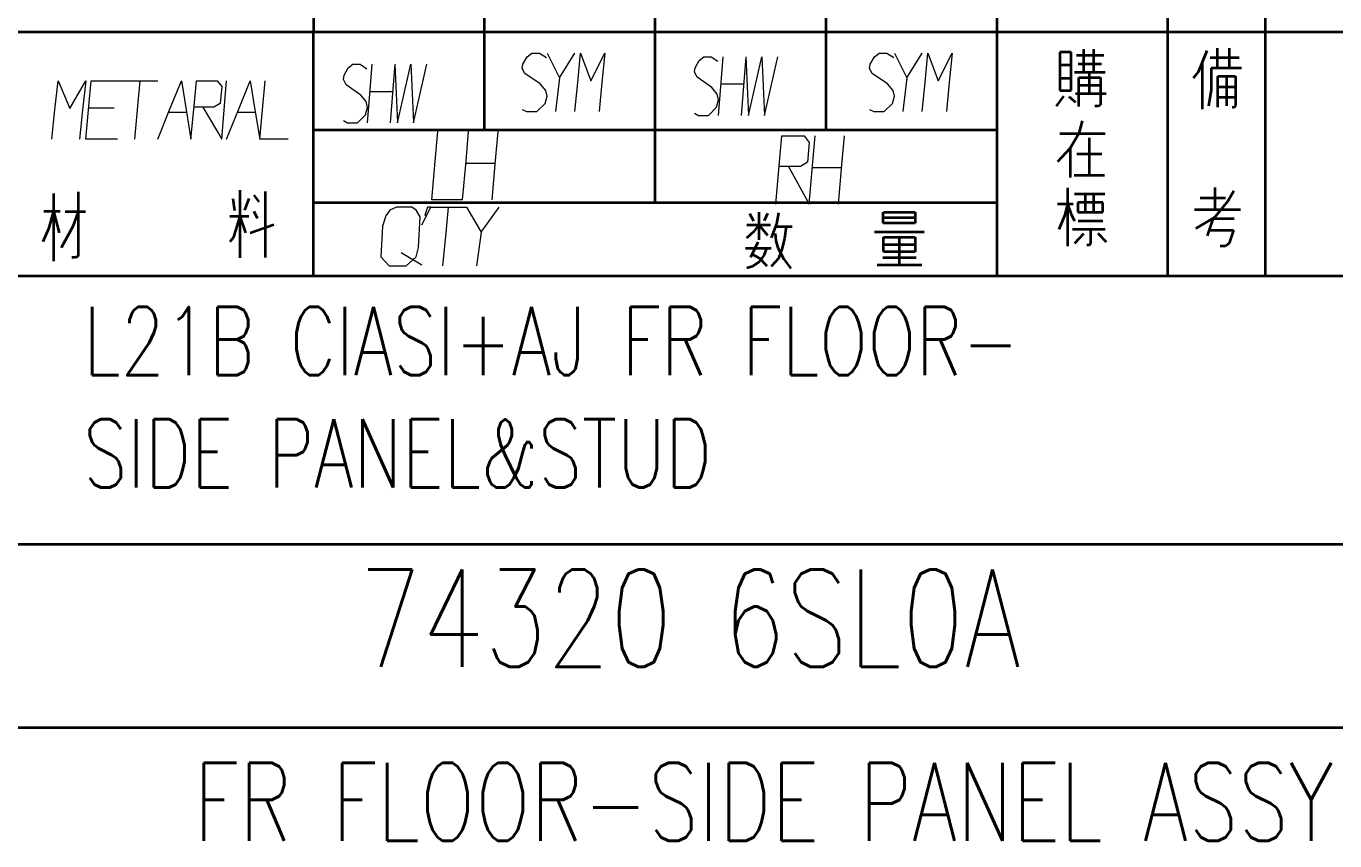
# Model space of a CAD drawing. Header units: millimetres. Extents: x 1333 to 104182, y -62926 to -5704.
# Drawn here: x 47823.7 to 47877.4, y -62774.7 to -62741.3 of the extents above; entities that cross this region are included whole.
import ezdxf
from ezdxf.enums import TextEntityAlignment as Align

# ---------------------------------------------------------------- set-up
doc = ezdxf.new("R2010")
doc.units = ezdxf.units.MM
doc.header["$LTSCALE"] = 0.5
doc.layers.add('08', color=1, linetype='Continuous')
doc.layers.add('SHM_LABEL', color=40, linetype='Continuous')
doc.styles.add('KAI', font='simplex.shx', dxfattribs={"width": 0.8, "bigfont": 'extfont.shx'})

# ---------------------------------------------------------------- blocks, each defined once
blk = doc.blocks.new('D')
at = {"color": 7, "lineweight": 35, "ltscale": 0.25}
for p, q in [((54220.08, -14049.04), (54220.08, -14069.04)), ((54234.08, -14069.04), (54234.08, -14049.04)), ((54248.08, -14069.04), (54248.08, -14049.04)), ((54262.08, -14069.04), (54262.08, -14049.04)), ((54276.08, -14049.04), (54276.08, -14069.04)), ((54290.08, -14069.04), (54290.08, -14049.04)), ((54298.08, -14069.04), (54298.08, -14049.04))]:
    blk.add_line(p, q, dxfattribs=at)
at = {"color": 7, "lineweight": 35}
blk.add_line((54356.08, -14069.04), (54076.08, -14069.04), dxfattribs=at)
blk = doc.blocks.new('arwear')
at = {"layer": '08', "color": 3, "xscale": 0.5, "yscale": 0.5, "zscale": 0.5}
blk.add_blockref('D', (26347.04, -5592.506), dxfattribs=at)

msp = doc.modelspace()

# ---------------------------------------------------------------- linework, layer by layer
at = {"color": 7, "lineweight": 35}
for p, q in [((47903.514, -62741.561), (47763.514, -62741.561)), ((47903.514, -62741.561), (47763.514, -62741.561)), ((47903.514, -62741.561), (47763.514, -62741.561)), ((47835.514, -62745.561), (47863.514, -62745.561)), ((47835.514, -62745.561), (47863.514, -62745.561)), ((47863.514, -62748.561), (47835.514, -62748.561)), ((47863.514, -62748.561), (47835.514, -62748.561)), ((47903.514, -62751.561), (47763.514, -62751.561)), ((47903.514, -62751.561), (47763.514, -62751.561)), ((47903.514, -62751.561), (47763.514, -62751.561)), ((47903.514, -62751.561), (47763.514, -62751.561)), ((47888.514, -62762.561), (47763.514, -62762.561)), ((47803.514, -62770.061), (47888.514, -62770.061))]:
    msp.add_line(p, q, dxfattribs=at)
at = {"color": 7, "lineweight": 35, "ltscale": 0.25}
for p, q in [((47835.514, -62751.561), (47835.514, -62741.561)), ((47835.514, -62751.561), (47835.514, -62741.561)), ((47863.514, -62741.561), (47863.514, -62751.561)), ((47863.514, -62741.561), (47863.514, -62751.561)), ((47870.514, -62751.561), (47870.514, -62741.561)), ((47870.514, -62751.561), (47870.514, -62741.561)), ((47874.514, -62751.561), (47874.514, -62741.561)), ((47874.514, -62751.561), (47874.514, -62741.561))]:
    msp.add_line(p, q, dxfattribs=at)
at = {"color": 7, "lineweight": 35, "ltscale": 0.1}
for p, q in [((47842.514, -62745.561), (47842.514, -62741.561)), ((47842.514, -62745.561), (47842.514, -62741.561)), ((47856.514, -62745.561), (47856.514, -62741.561)), ((47856.514, -62745.561), (47856.514, -62741.561))]:
    msp.add_line(p, q, dxfattribs=at)
at = {"color": 7, "lineweight": 35, "ltscale": 0.175}
msp.add_line((47849.514, -62748.561), (47849.514, -62741.561), dxfattribs=at)
msp.add_line((47849.514, -62748.561), (47849.514, -62741.561), dxfattribs=at)
at = {"color": 7, "lineweight": 35, "ltscale": 0.0392}
for p, q in [((47866.084, -62742.388), (47866.084, -62743.956)), ((47866.084, -62742.388), (47866.084, -62743.956)), ((47866.554, -62743.956), (47866.554, -62742.388)), ((47866.554, -62743.956), (47866.554, -62742.388))]:
    msp.add_line(p, q, dxfattribs=at)
at = {"color": 7, "lineweight": 35, "ltscale": 0.011743}
for p, q in [((47866.554, -62742.388), (47866.084, -62742.388)), ((47866.554, -62742.388), (47866.084, -62742.388)), ((47866.554, -62742.912), (47866.084, -62742.912)), ((47866.554, -62742.912), (47866.084, -62742.912)), ((47866.084, -62743.451), (47866.554, -62743.451)), ((47866.084, -62743.451), (47866.554, -62743.451)), ((47866.084, -62743.956), (47866.554, -62743.956)), ((47866.084, -62743.956), (47866.554, -62743.956))]:
    msp.add_line(p, q, dxfattribs=at)
at = {"color": 7, "lineweight": 35, "ltscale": 0.023636}
msp.add_line((47867.069, -62743.2), (47867.069, -62742.255), dxfattribs=at)
msp.add_line((47867.069, -62743.2), (47867.069, -62742.255), dxfattribs=at)
at = {"color": 7, "lineweight": 35, "ltscale": 0.023444}
msp.add_line((47867.478, -62743.2), (47867.478, -62742.262), dxfattribs=at)
msp.add_line((47867.478, -62743.2), (47867.478, -62742.262), dxfattribs=at)
at = {"color": 7, "lineweight": 35, "ltscale": 0.023412}
msp.add_line((47872.108, -62742.328), (47871.758, -62743.197), dxfattribs=at)
msp.add_line((47872.108, -62742.328), (47871.758, -62743.197), dxfattribs=at)
at = {"color": 7, "lineweight": 35, "ltscale": 0.020334}
for p, q in [((47872.547, -62743.04), (47872.547, -62742.226)), ((47872.547, -62743.04), (47872.547, -62742.226)), ((47873.032, -62742.226), (47873.032, -62743.04)), ((47873.032, -62742.226), (47873.032, -62743.04))]:
    msp.add_line(p, q, dxfattribs=at)
at = {"color": 7, "lineweight": 35, "ltscale": 0.028223}
msp.add_line((47866.769, -62742.509), (47867.898, -62742.509), dxfattribs=at)
msp.add_line((47866.769, -62742.509), (47867.898, -62742.509), dxfattribs=at)
at = {"color": 7, "lineweight": 35, "ltscale": 0.02406}
msp.add_line((47866.838, -62742.858), (47867.8, -62742.858), dxfattribs=at)
msp.add_line((47866.838, -62742.858), (47867.8, -62742.858), dxfattribs=at)
at = {"color": 7, "lineweight": 35, "ltscale": 0.048672}
msp.add_line((47871.928, -62742.775), (47871.928, -62744.722), dxfattribs=at)
msp.add_line((47871.928, -62742.775), (47871.928, -62744.722), dxfattribs=at)
at = {"color": 7, "lineweight": 35, "ltscale": 0.029871}
msp.add_line((47872.243, -62742.605), (47873.438, -62742.605), dxfattribs=at)
msp.add_line((47872.243, -62742.605), (47873.438, -62742.605), dxfattribs=at)
at = {"color": 7, "lineweight": 35, "ltscale": 0.031445}
msp.add_line((47866.686, -62743.2), (47867.944, -62743.2), dxfattribs=at)
msp.add_line((47866.686, -62743.2), (47867.944, -62743.2), dxfattribs=at)
at = {"color": 7, "lineweight": 35, "ltscale": 0.029422}
msp.add_line((47866.872, -62744.605), (47866.872, -62743.428), dxfattribs=at)
msp.add_line((47866.872, -62744.605), (47866.872, -62743.428), dxfattribs=at)
at = {"color": 7, "lineweight": 35, "ltscale": 0.022058}
for p, q in [((47866.872, -62743.428), (47867.754, -62743.428)), ((47866.872, -62743.428), (47867.754, -62743.428)), ((47866.872, -62743.739), (47867.754, -62743.739)), ((47866.872, -62743.739), (47867.754, -62743.739))]:
    msp.add_line(p, q, dxfattribs=at)
at = {"color": 7, "lineweight": 35, "ltscale": 0.021924}
msp.add_line((47867.292, -62743.2), (47867.292, -62744.077), dxfattribs=at)
msp.add_line((47867.292, -62743.2), (47867.292, -62744.077), dxfattribs=at)
at = {"color": 7, "lineweight": 35, "ltscale": 0.027902}
msp.add_line((47867.754, -62743.428), (47867.754, -62744.544), dxfattribs=at)
msp.add_line((47867.754, -62743.428), (47867.754, -62744.544), dxfattribs=at)
at = {"color": 7, "lineweight": 35, "ltscale": 0.008043}
msp.add_line((47871.758, -62743.197), (47871.555, -62743.446), dxfattribs=at)
msp.add_line((47871.758, -62743.197), (47871.555, -62743.446), dxfattribs=at)
at = {"color": 7, "lineweight": 35, "ltscale": 0.022183}
msp.add_line((47872.288, -62743.04), (47872.288, -62743.927), dxfattribs=at)
msp.add_line((47872.288, -62743.04), (47872.288, -62743.927), dxfattribs=at)
at = {"color": 7, "lineweight": 35, "ltscale": 0.030994}
msp.add_line((47873.528, -62743.04), (47872.288, -62743.04), dxfattribs=at)
msp.add_line((47873.528, -62743.04), (47872.288, -62743.04), dxfattribs=at)
at = {"color": 7, "lineweight": 35, "ltscale": 0.031656}
msp.add_line((47872.558, -62744.639), (47872.558, -62743.372), dxfattribs=at)
msp.add_line((47872.558, -62744.639), (47872.558, -62743.372), dxfattribs=at)
at = {"color": 7, "lineweight": 35, "ltscale": 0.018323}
for p, q in [((47872.558, -62743.372), (47873.291, -62743.372)), ((47872.558, -62743.372), (47873.291, -62743.372)), ((47872.558, -62743.805), (47873.291, -62743.805)), ((47872.558, -62743.805), (47873.291, -62743.805)), ((47872.558, -62744.225), (47873.291, -62744.225)), ((47872.558, -62744.225), (47873.291, -62744.225))]:
    msp.add_line(p, q, dxfattribs=at)
at = {"color": 7, "lineweight": 35, "ltscale": 0.030359}
msp.add_line((47872.917, -62743.372), (47872.917, -62744.587), dxfattribs=at)
msp.add_line((47872.917, -62743.372), (47872.917, -62744.587), dxfattribs=at)
at = {"color": 7, "lineweight": 35, "ltscale": 0.029807}
msp.add_line((47873.291, -62743.372), (47873.291, -62744.565), dxfattribs=at)
msp.add_line((47873.291, -62743.372), (47873.291, -62744.565), dxfattribs=at)
at = {"color": 7, "lineweight": 35, "ltscale": 0.016872}
msp.add_line((47872.288, -62743.927), (47872.175, -62744.592), dxfattribs=at)
msp.add_line((47872.288, -62743.927), (47872.175, -62744.592), dxfattribs=at)
at = {"color": 7, "lineweight": 35, "ltscale": 0.012808}
msp.add_line((47866.243, -62744.191), (47865.936, -62744.601), dxfattribs=at)
msp.add_line((47866.243, -62744.191), (47865.936, -62744.601), dxfattribs=at)
at = {"color": 7, "lineweight": 35, "ltscale": 0.009159}
msp.add_line((47866.455, -62744.195), (47866.736, -62744.43), dxfattribs=at)
msp.add_line((47866.455, -62744.195), (47866.736, -62744.43), dxfattribs=at)
at = {"color": 7, "lineweight": 35, "ltscale": 0.031348}
msp.add_line((47866.739, -62744.077), (47867.993, -62744.077), dxfattribs=at)
msp.add_line((47866.739, -62744.077), (47867.993, -62744.077), dxfattribs=at)
at = {"color": 7, "lineweight": 35, "ltscale": 0.002541}
msp.add_line((47867.754, -62744.544), (47867.666, -62744.595), dxfattribs=at)
msp.add_line((47867.754, -62744.544), (47867.666, -62744.595), dxfattribs=at)
at = {"color": 7, "lineweight": 35, "ltscale": 0.002491}
msp.add_line((47873.291, -62744.565), (47873.234, -62744.646), dxfattribs=at)
msp.add_line((47873.291, -62744.565), (47873.234, -62744.646), dxfattribs=at)
at = {"color": 7, "lineweight": 35, "ltscale": 0.003479}
msp.add_line((47867.666, -62744.595), (47867.527, -62744.595), dxfattribs=at)
msp.add_line((47867.666, -62744.595), (47867.527, -62744.595), dxfattribs=at)
at = {"color": 7, "lineweight": 35, "ltscale": 0.002075}
msp.add_line((47873.234, -62744.646), (47873.151, -62744.646), dxfattribs=at)
msp.add_line((47873.234, -62744.646), (47873.151, -62744.646), dxfattribs=at)
at = {"color": 7, "lineweight": 35, "ltscale": 0.013509}
msp.add_line((47867.004, -62745.197), (47866.872, -62745.721), dxfattribs=at)
msp.add_line((47867.004, -62745.197), (47866.872, -62745.721), dxfattribs=at)
at = {"color": 7, "lineweight": 35, "ltscale": 0.046594}
msp.add_line((47866.084, -62745.721), (47867.948, -62745.721), dxfattribs=at)
msp.add_line((47866.084, -62745.721), (47867.948, -62745.721), dxfattribs=at)
at = {"color": 7, "lineweight": 35, "ltscale": 0.017377}
msp.add_line((47866.872, -62745.721), (47866.508, -62746.313), dxfattribs=at)
msp.add_line((47866.872, -62745.721), (47866.508, -62746.313), dxfattribs=at)
at = {"color": 7, "lineweight": 35, "ltscale": 0.038058}
msp.add_line((47867.296, -62745.896), (47867.296, -62747.418), dxfattribs=at)
msp.add_line((47867.296, -62745.896), (47867.296, -62747.418), dxfattribs=at)
at = {"color": 7, "lineweight": 35, "ltscale": 0.019193}
msp.add_line((47866.508, -62746.313), (47865.989, -62746.879), dxfattribs=at)
msp.add_line((47866.508, -62746.313), (47865.989, -62746.879), dxfattribs=at)
at = {"color": 7, "lineweight": 35, "ltscale": 0.030276}
msp.add_line((47866.508, -62746.313), (47866.508, -62747.524), dxfattribs=at)
msp.add_line((47866.508, -62746.313), (47866.508, -62747.524), dxfattribs=at)
at = {"color": 7, "lineweight": 35, "ltscale": 0.025574}
for p, q in [((47866.784, -62746.545), (47867.807, -62746.545)), ((47866.784, -62746.545), (47867.807, -62746.545)), ((47867.853, -62748.542), (47866.83, -62748.542)), ((47867.853, -62748.542), (47866.83, -62748.542)), ((47866.83, -62748.944), (47867.853, -62748.944)), ((47866.83, -62748.944), (47867.853, -62748.944))]:
    msp.add_line(p, q, dxfattribs=at)
at = {"color": 7, "lineweight": 35, "ltscale": 0.030969}
msp.add_line((47866.682, -62747.418), (47867.921, -62747.418), dxfattribs=at)
msp.add_line((47866.682, -62747.418), (47867.921, -62747.418), dxfattribs=at)
at = {"color": 7, "lineweight": 35, "ltscale": 0.069342}
msp.add_line((47824.857, -62748.175), (47824.857, -62750.948), dxfattribs=at)
msp.add_line((47824.857, -62748.175), (47824.857, -62750.948), dxfattribs=at)
at = {"color": 7, "lineweight": 35, "ltscale": 0.06571}
msp.add_line((47825.873, -62748.111), (47825.873, -62750.739), dxfattribs=at)
msp.add_line((47825.873, -62748.111), (47825.873, -62750.739), dxfattribs=at)
at = {"color": 7, "lineweight": 35, "ltscale": 0.069489}
msp.add_line((47832.493, -62748.035), (47832.493, -62750.815), dxfattribs=at)
msp.add_line((47832.493, -62748.035), (47832.493, -62750.815), dxfattribs=at)
at = {"color": 7, "lineweight": 35, "ltscale": 0.008663}
msp.add_line((47833.073, -62748.239), (47833.27, -62748.524), dxfattribs=at)
msp.add_line((47833.073, -62748.239), (47833.27, -62748.524), dxfattribs=at)
at = {"color": 7, "lineweight": 35, "ltscale": 0.067746}
msp.add_line((47833.537, -62748.093), (47833.532, -62750.803), dxfattribs=at)
msp.add_line((47833.537, -62748.093), (47833.532, -62750.803), dxfattribs=at)
at = {"color": 7, "lineweight": 35, "ltscale": 0.059796}
msp.add_line((47866.398, -62747.949), (47866.398, -62750.341), dxfattribs=at)
msp.add_line((47866.398, -62747.949), (47866.398, -62750.341), dxfattribs=at)
at = {"color": 7, "lineweight": 35, "ltscale": 0.030872}
msp.add_line((47866.694, -62748.196), (47867.929, -62748.196), dxfattribs=at)
msp.add_line((47866.694, -62748.196), (47867.929, -62748.196), dxfattribs=at)
at = {"color": 7, "lineweight": 35, "ltscale": 0.018698}
for p, q in [((47867.148, -62748.944), (47867.148, -62748.196)), ((47867.148, -62748.944), (47867.148, -62748.196)), ((47867.486, -62748.944), (47867.486, -62748.196)), ((47867.486, -62748.944), (47867.486, -62748.196))]:
    msp.add_line(p, q, dxfattribs=at)
at = {"color": 7, "lineweight": 35, "ltscale": 0.022314}
msp.add_line((47872.435, -62747.937), (47872.435, -62748.829), dxfattribs=at)
msp.add_line((47872.435, -62747.937), (47872.435, -62748.829), dxfattribs=at)
at = {"color": 7, "lineweight": 35, "ltscale": 0.012194}
msp.add_line((47873.214, -62748.072), (47872.972, -62748.495), dxfattribs=at)
msp.add_line((47873.214, -62748.072), (47872.972, -62748.495), dxfattribs=at)
at = {"color": 7, "lineweight": 35, "ltscale": 0.012191}
msp.add_line((47832.203, -62748.384), (47832.272, -62748.867), dxfattribs=at)
msp.add_line((47832.203, -62748.384), (47832.272, -62748.867), dxfattribs=at)
at = {"color": 7, "lineweight": 35, "ltscale": 0.012873}
msp.add_line((47832.864, -62748.378), (47832.684, -62748.861), dxfattribs=at)
msp.add_line((47832.864, -62748.378), (47832.684, -62748.861), dxfattribs=at)
at = {"color": 7, "lineweight": 35, "ltscale": 0.016113}
msp.add_line((47865.996, -62748.595), (47866.641, -62748.595), dxfattribs=at)
msp.add_line((47865.996, -62748.595), (47866.641, -62748.595), dxfattribs=at)
at = {"color": 7, "lineweight": 35, "ltscale": 0.012802}
msp.add_line((47866.398, -62748.595), (47866.277, -62749.092), dxfattribs=at)
msp.add_line((47866.398, -62748.595), (47866.277, -62749.092), dxfattribs=at)
at = {"color": 7, "lineweight": 35, "ltscale": 0.011619}
msp.add_line((47866.398, -62748.595), (47866.557, -62749.031), dxfattribs=at)
msp.add_line((47866.398, -62748.595), (47866.557, -62749.031), dxfattribs=at)
at = {"color": 7, "lineweight": 35, "ltscale": 0.010062}
for p, q in [((47866.83, -62748.542), (47866.83, -62748.944)), ((47866.83, -62748.542), (47866.83, -62748.944)), ((47867.853, -62748.944), (47867.853, -62748.542)), ((47867.853, -62748.944), (47867.853, -62748.542))]:
    msp.add_line(p, q, dxfattribs=at)
at = {"color": 7, "lineweight": 35, "ltscale": 0.047083}
msp.add_line((47871.604, -62748.829), (47873.488, -62748.829), dxfattribs=at)
msp.add_line((47871.604, -62748.829), (47873.488, -62748.829), dxfattribs=at)
at = {"color": 7, "lineweight": 35, "ltscale": 0.026062}
msp.add_line((47871.842, -62748.351), (47872.884, -62748.351), dxfattribs=at)
msp.add_line((47871.842, -62748.351), (47872.884, -62748.351), dxfattribs=at)
at = {"color": 7, "lineweight": 35, "ltscale": 0.020937}
msp.add_line((47872.972, -62748.495), (47872.445, -62749.146), dxfattribs=at)
msp.add_line((47872.972, -62748.495), (47872.445, -62749.146), dxfattribs=at)
at = {"color": 7, "lineweight": 35, "ltscale": 0.016968}
msp.add_line((47824.462, -62748.903), (47825.141, -62748.903), dxfattribs=at)
msp.add_line((47824.462, -62748.903), (47825.141, -62748.903), dxfattribs=at)
at = {"color": 7, "lineweight": 35, "ltscale": 0.018792}
msp.add_line((47824.857, -62748.903), (47824.66, -62749.628), dxfattribs=at)
msp.add_line((47824.857, -62748.903), (47824.66, -62749.628), dxfattribs=at)
at = {"color": 7, "lineweight": 35, "ltscale": 0.022987}
msp.add_line((47824.857, -62748.903), (47825.095, -62749.791), dxfattribs=at)
msp.add_line((47824.857, -62748.903), (47825.095, -62749.791), dxfattribs=at)
at = {"color": 7, "lineweight": 35, "ltscale": 0.02074}
msp.add_line((47825.339, -62748.913), (47826.169, -62748.913), dxfattribs=at)
msp.add_line((47825.339, -62748.913), (47826.169, -62748.913), dxfattribs=at)
at = {"color": 7, "lineweight": 35, "ltscale": 0.016182}
msp.add_line((47825.873, -62748.913), (47825.658, -62749.524), dxfattribs=at)
msp.add_line((47825.873, -62748.913), (47825.658, -62749.524), dxfattribs=at)
at = {"color": 7, "lineweight": 35, "ltscale": 0.01958}
msp.add_line((47832.087, -62749.111), (47832.87, -62749.111), dxfattribs=at)
msp.add_line((47832.087, -62749.111), (47832.87, -62749.111), dxfattribs=at)
at = {"color": 7, "lineweight": 35, "ltscale": 0.013935}
msp.add_line((47832.493, -62749.111), (47832.336, -62749.646), dxfattribs=at)
msp.add_line((47832.493, -62749.111), (47832.336, -62749.646), dxfattribs=at)
at = {"color": 7, "lineweight": 35, "ltscale": 0.01783}
msp.add_line((47832.493, -62749.111), (47832.725, -62749.785), dxfattribs=at)
msp.add_line((47832.493, -62749.111), (47832.725, -62749.785), dxfattribs=at)
at = {"color": 7, "lineweight": 35, "ltscale": 0.008252}
msp.add_line((47833.067, -62748.896), (47833.212, -62749.192), dxfattribs=at)
msp.add_line((47833.067, -62748.896), (47833.212, -62749.192), dxfattribs=at)
at = {"color": 7, "lineweight": 35, "ltscale": 0.008518}
msp.add_line((47853.383, -62748.99), (47853.545, -62749.29), dxfattribs=at)
msp.add_line((47853.383, -62748.99), (47853.545, -62749.29), dxfattribs=at)
at = {"color": 7, "lineweight": 35, "ltscale": 0.028314}
msp.add_line((47853.757, -62748.938), (47853.757, -62750.071), dxfattribs=at)
msp.add_line((47853.757, -62748.938), (47853.757, -62750.071), dxfattribs=at)
at = {"color": 7, "lineweight": 35, "ltscale": 0.008176}
msp.add_line((47854.118, -62749), (47853.977, -62749.295), dxfattribs=at)
msp.add_line((47854.118, -62749), (47853.977, -62749.295), dxfattribs=at)
at = {"color": 7, "lineweight": 35, "ltscale": 0.011314}
msp.add_line((47854.564, -62748.969), (47854.48, -62749.414), dxfattribs=at)
msp.add_line((47854.564, -62748.969), (47854.48, -62749.414), dxfattribs=at)
at = {"color": 7, "lineweight": 35, "ltscale": 0.011401}
for p, q in [((47858.856, -62749.393), (47858.856, -62748.937)), ((47858.856, -62749.393), (47858.856, -62748.937)), ((47860.162, -62748.937), (47860.162, -62749.393)), ((47860.162, -62748.937), (47860.162, -62749.393))]:
    msp.add_line(p, q, dxfattribs=at)
at = {"color": 7, "lineweight": 35, "ltscale": 0.032642}
for p, q in [((47858.856, -62749.159), (47860.162, -62749.159)), ((47858.856, -62749.159), (47860.162, -62749.159)), ((47860.162, -62749.393), (47858.856, -62749.393)), ((47860.162, -62749.393), (47858.856, -62749.393)), ((47858.865, -62749.968), (47860.17, -62749.968)), ((47858.865, -62749.968), (47860.17, -62749.968)), ((47858.865, -62750.273), (47860.17, -62750.273)), ((47858.865, -62750.273), (47860.17, -62750.273)), ((47860.17, -62750.563), (47858.865, -62750.563)), ((47860.17, -62750.563), (47858.865, -62750.563))]:
    msp.add_line(p, q, dxfattribs=at)
at = {"color": 7, "lineweight": 35, "ltscale": 0.032544}
msp.add_line((47858.86, -62748.937), (47860.162, -62748.937), dxfattribs=at)
msp.add_line((47858.86, -62748.937), (47860.162, -62748.937), dxfattribs=at)
at = {"color": 7, "lineweight": 35, "ltscale": 0.015063}
msp.add_line((47866.277, -62749.092), (47866.05, -62749.65), dxfattribs=at)
msp.add_line((47866.277, -62749.092), (47866.05, -62749.65), dxfattribs=at)
at = {"color": 7, "lineweight": 35, "ltscale": 0.007294}
msp.add_line((47866.557, -62749.031), (47866.686, -62749.293), dxfattribs=at)
msp.add_line((47866.557, -62749.031), (47866.686, -62749.293), dxfattribs=at)
at = {"color": 7, "lineweight": 35, "ltscale": 0.025293}
msp.add_line((47866.841, -62749.301), (47867.853, -62749.301), dxfattribs=at)
msp.add_line((47866.841, -62749.301), (47867.853, -62749.301), dxfattribs=at)
at = {"color": 7, "lineweight": 35, "ltscale": 0.02284}
msp.add_line((47872.445, -62749.146), (47871.661, -62749.616), dxfattribs=at)
msp.add_line((47872.445, -62749.146), (47871.661, -62749.616), dxfattribs=at)
at = {"color": 7, "lineweight": 35, "ltscale": 0.018387}
msp.add_line((47872.36, -62749.218), (47872.131, -62749.917), dxfattribs=at)
msp.add_line((47872.36, -62749.218), (47872.131, -62749.917), dxfattribs=at)
at = {"color": 7, "lineweight": 35, "ltscale": 0.021741}
msp.add_line((47873.229, -62749.218), (47872.36, -62749.218), dxfattribs=at)
msp.add_line((47873.229, -62749.218), (47872.36, -62749.218), dxfattribs=at)
at = {"color": 7, "lineweight": 35, "ltscale": 0.014579}
msp.add_line((47824.66, -62749.628), (47824.428, -62750.163), dxfattribs=at)
msp.add_line((47824.66, -62749.628), (47824.428, -62750.163), dxfattribs=at)
at = {"color": 7, "lineweight": 35, "ltscale": 0.024906}
msp.add_line((47825.658, -62749.524), (47825.177, -62750.396), dxfattribs=at)
msp.add_line((47825.658, -62749.524), (47825.177, -62750.396), dxfattribs=at)
at = {"color": 7, "lineweight": 35, "ltscale": 0.009193}
msp.add_line((47832.336, -62749.646), (47832.22, -62749.995), dxfattribs=at)
msp.add_line((47832.336, -62749.646), (47832.22, -62749.995), dxfattribs=at)
at = {"color": 7, "lineweight": 35, "ltscale": 0.025879}
msp.add_line((47832.916, -62749.791), (47833.891, -62749.442), dxfattribs=at)
msp.add_line((47832.916, -62749.791), (47833.891, -62749.442), dxfattribs=at)
at = {"color": 7, "lineweight": 35, "ltscale": 0.010166}
msp.add_line((47853.557, -62749.74), (47853.248, -62750.003), dxfattribs=at)
msp.add_line((47853.557, -62749.74), (47853.248, -62750.003), dxfattribs=at)
at = {"color": 7, "lineweight": 35, "ltscale": 0.024341}
msp.add_line((47853.267, -62749.46), (47854.241, -62749.46), dxfattribs=at)
msp.add_line((47853.267, -62749.46), (47854.241, -62749.46), dxfattribs=at)
at = {"color": 7, "lineweight": 35, "ltscale": 0.008584}
msp.add_line((47853.757, -62749.46), (47853.557, -62749.74), dxfattribs=at)
msp.add_line((47853.757, -62749.46), (47853.557, -62749.74), dxfattribs=at)
at = {"color": 7, "lineweight": 35, "ltscale": 0.014026}
msp.add_line((47853.757, -62749.46), (47854.118, -62749.89), dxfattribs=at)
msp.add_line((47853.757, -62749.46), (47854.118, -62749.89), dxfattribs=at)
at = {"color": 7, "lineweight": 35, "ltscale": 0.01548}
msp.add_line((47854.48, -62749.414), (47854.261, -62749.993), dxfattribs=at)
msp.add_line((47854.48, -62749.414), (47854.261, -62749.993), dxfattribs=at)
at = {"color": 7, "lineweight": 35, "ltscale": 0.007306}
msp.add_line((47854.422, -62749.822), (47854.46, -62750.112), dxfattribs=at)
msp.add_line((47854.422, -62749.822), (47854.46, -62750.112), dxfattribs=at)
at = {"color": 7, "lineweight": 35, "ltscale": 0.017078}
msp.add_line((47854.435, -62749.531), (47855.118, -62749.531), dxfattribs=at)
msp.add_line((47854.435, -62749.531), (47855.118, -62749.531), dxfattribs=at)
at = {"color": 7, "lineweight": 35, "ltscale": 0.012422}
msp.add_line((47854.873, -62749.531), (47854.809, -62750.024), dxfattribs=at)
msp.add_line((47854.873, -62749.531), (47854.809, -62750.024), dxfattribs=at)
at = {"color": 7, "lineweight": 35, "ltscale": 0.050842}
msp.add_line((47858.5, -62749.746), (47860.534, -62749.746), dxfattribs=at)
msp.add_line((47858.5, -62749.746), (47860.534, -62749.746), dxfattribs=at)
at = {"color": 7, "lineweight": 35, "ltscale": 0.033533}
msp.add_line((47866.61, -62749.643), (47867.951, -62749.643), dxfattribs=at)
msp.add_line((47866.61, -62749.643), (47867.951, -62749.643), dxfattribs=at)
at = {"color": 7, "lineweight": 35, "ltscale": 0.013686}
msp.add_line((47867.065, -62749.829), (47866.694, -62750.231), dxfattribs=at)
msp.add_line((47867.065, -62749.829), (47866.694, -62750.231), dxfattribs=at)
at = {"color": 7, "lineweight": 35, "ltscale": 0.014618}
msp.add_line((47867.342, -62749.643), (47867.342, -62750.227), dxfattribs=at)
msp.add_line((47867.342, -62749.643), (47867.342, -62750.227), dxfattribs=at)
at = {"color": 7, "lineweight": 35, "ltscale": 0.012279}
msp.add_line((47867.652, -62749.802), (47867.986, -62750.163), dxfattribs=at)
msp.add_line((47867.652, -62749.802), (47867.986, -62750.163), dxfattribs=at)
at = {"color": 7, "lineweight": 35, "ltscale": 0.024756}
msp.add_line((47872.208, -62749.682), (47873.199, -62749.682), dxfattribs=at)
msp.add_line((47872.208, -62749.682), (47873.199, -62749.682), dxfattribs=at)
at = {"color": 7, "lineweight": 35, "ltscale": 0.014078}
msp.add_line((47873.199, -62749.682), (47873.023, -62750.217), dxfattribs=at)
msp.add_line((47873.199, -62749.682), (47873.023, -62750.217), dxfattribs=at)
at = {"color": 7, "lineweight": 35, "ltscale": 0.005467}
msp.add_line((47832.22, -62749.995), (47832.081, -62750.163), dxfattribs=at)
msp.add_line((47832.22, -62749.995), (47832.081, -62750.163), dxfattribs=at)
at = {"color": 7, "lineweight": 35, "ltscale": 0.026282}
msp.add_line((47853.216, -62750.422), (47854.267, -62750.422), dxfattribs=at)
msp.add_line((47853.216, -62750.422), (47854.267, -62750.422), dxfattribs=at)
at = {"color": 7, "lineweight": 35, "ltscale": 0.017617}
msp.add_line((47853.719, -62750.164), (47853.415, -62750.8), dxfattribs=at)
msp.add_line((47853.719, -62750.164), (47853.415, -62750.8), dxfattribs=at)
at = {"color": 7, "lineweight": 35, "ltscale": 0.00769}
msp.add_line((47854.067, -62750.422), (47853.964, -62750.712), dxfattribs=at)
msp.add_line((47854.067, -62750.422), (47853.964, -62750.712), dxfattribs=at)
at = {"color": 7, "lineweight": 35, "ltscale": 0.007537}
msp.add_line((47854.46, -62750.112), (47854.544, -62750.402), dxfattribs=at)
msp.add_line((47854.46, -62750.112), (47854.544, -62750.402), dxfattribs=at)
at = {"color": 7, "lineweight": 35, "ltscale": 0.012889}
msp.add_line((47854.544, -62750.402), (47854.777, -62750.862), dxfattribs=at)
msp.add_line((47854.544, -62750.402), (47854.777, -62750.862), dxfattribs=at)
at = {"color": 7, "lineweight": 35, "ltscale": 0.011406}
msp.add_line((47854.719, -62750.417), (47854.564, -62750.846), dxfattribs=at)
msp.add_line((47854.719, -62750.417), (47854.564, -62750.846), dxfattribs=at)
at = {"color": 7, "lineweight": 35, "ltscale": 0.01008}
msp.add_line((47854.809, -62750.024), (47854.719, -62750.417), dxfattribs=at)
msp.add_line((47854.809, -62750.024), (47854.719, -62750.417), dxfattribs=at)
at = {"color": 7, "lineweight": 35, "ltscale": 0.014771}
msp.add_line((47858.865, -62750.559), (47858.865, -62749.968), dxfattribs=at)
msp.add_line((47858.865, -62750.559), (47858.865, -62749.968), dxfattribs=at)
at = {"color": 7, "lineweight": 35, "ltscale": 0.028152}
msp.add_line((47859.509, -62749.968), (47859.509, -62751.094), dxfattribs=at)
msp.add_line((47859.509, -62749.968), (47859.509, -62751.094), dxfattribs=at)
at = {"color": 7, "lineweight": 35, "ltscale": 0.014868}
msp.add_line((47860.17, -62749.968), (47860.17, -62750.563), dxfattribs=at)
msp.add_line((47860.17, -62749.968), (47860.17, -62750.563), dxfattribs=at)
at = {"color": 7, "lineweight": 35, "ltscale": 0.002759}
msp.add_line((47867.304, -62750.293), (47867.194, -62750.293), dxfattribs=at)
msp.add_line((47867.304, -62750.293), (47867.194, -62750.293), dxfattribs=at)
at = {"color": 7, "lineweight": 35, "ltscale": 0.001881}
msp.add_line((47867.342, -62750.227), (47867.304, -62750.293), dxfattribs=at)
msp.add_line((47867.342, -62750.227), (47867.304, -62750.293), dxfattribs=at)
at = {"color": 7, "lineweight": 35, "ltscale": 0.005554}
msp.add_line((47872.879, -62750.335), (47872.657, -62750.335), dxfattribs=at)
msp.add_line((47872.879, -62750.335), (47872.657, -62750.335), dxfattribs=at)
at = {"color": 7, "lineweight": 35, "ltscale": 0.004671}
msp.add_line((47873.023, -62750.217), (47872.879, -62750.335), dxfattribs=at)
msp.add_line((47873.023, -62750.217), (47872.879, -62750.335), dxfattribs=at)
at = {"color": 7, "lineweight": 35, "ltscale": 0.003687}
msp.add_line((47825.765, -62750.801), (47825.618, -62750.801), dxfattribs=at)
msp.add_line((47825.765, -62750.801), (47825.618, -62750.801), dxfattribs=at)
at = {"color": 7, "lineweight": 35, "ltscale": 0.003115}
msp.add_line((47825.873, -62750.739), (47825.765, -62750.801), dxfattribs=at)
msp.add_line((47825.873, -62750.739), (47825.765, -62750.801), dxfattribs=at)
at = {"color": 7, "lineweight": 35, "ltscale": 0.008287}
msp.add_line((47853.764, -62750.996), (47853.48, -62751.167), dxfattribs=at)
msp.add_line((47853.764, -62750.996), (47853.48, -62751.167), dxfattribs=at)
at = {"color": 7, "lineweight": 35, "ltscale": 0.008672}
msp.add_line((47853.484, -62750.657), (47853.79, -62750.82), dxfattribs=at)
msp.add_line((47853.484, -62750.657), (47853.79, -62750.82), dxfattribs=at)
at = {"color": 7, "lineweight": 35, "ltscale": 0.008688}
msp.add_line((47853.964, -62750.712), (47853.764, -62750.996), dxfattribs=at)
msp.add_line((47853.964, -62750.712), (47853.764, -62750.996), dxfattribs=at)
at = {"color": 7, "lineweight": 35, "ltscale": 0.010938}
msp.add_line((47853.79, -62750.82), (47854.093, -62751.136), dxfattribs=at)
msp.add_line((47853.79, -62750.82), (47854.093, -62751.136), dxfattribs=at)
at = {"color": 7, "lineweight": 35, "ltscale": 0.011033}
msp.add_line((47854.564, -62750.846), (47854.261, -62751.167), dxfattribs=at)
msp.add_line((47854.564, -62750.846), (47854.261, -62751.167), dxfattribs=at)
at = {"color": 7, "lineweight": 35, "ltscale": 0.012107}
msp.add_line((47854.777, -62750.862), (47855.067, -62751.25), dxfattribs=at)
msp.add_line((47854.777, -62750.862), (47855.067, -62751.25), dxfattribs=at)
at = {"color": 7, "lineweight": 35, "ltscale": 0.034314}
msp.add_line((47858.837, -62750.797), (47860.209, -62750.797), dxfattribs=at)
msp.add_line((47858.837, -62750.797), (47860.209, -62750.797), dxfattribs=at)
at = {"color": 7, "lineweight": 35, "ltscale": 0.005721}
msp.add_line((47853.48, -62751.167), (47853.261, -62751.234), dxfattribs=at)
msp.add_line((47853.48, -62751.167), (47853.261, -62751.234), dxfattribs=at)
at = {"color": 7, "lineweight": 35, "ltscale": 0.045593}
msp.add_line((47858.611, -62751.094), (47860.435, -62751.094), dxfattribs=at)
msp.add_line((47858.611, -62751.094), (47860.435, -62751.094), dxfattribs=at)
at = {"color": 7, "lineweight": 13}
for points in [[(47844.064, -62744.731), (47844.234, -62744.821), (47844.66, -62744.821), (47845.001, -62744.491), (47845.087, -62744.191), (47845.03, -62743.951), (47844.803, -62743.681), (47844.178, -62743.261), (47844.064, -62743.051), (47844.092, -62742.871), (47844.263, -62742.571), (47844.462, -62742.421), (47844.774, -62742.421), (47845.058, -62742.601)], [(47844.064, -62744.731), (47844.234, -62744.821), (47844.66, -62744.821), (47845.001, -62744.491), (47845.087, -62744.191), (47845.03, -62743.951), (47844.803, -62743.681), (47844.178, -62743.261), (47844.064, -62743.051), (47844.092, -62742.871), (47844.263, -62742.571), (47844.462, -62742.421), (47844.774, -62742.421), (47845.058, -62742.601)], [(47845.087, -62742.421), (47845.598, -62743.441), (47845.428, -62744.821)], [(47845.087, -62742.421), (47845.598, -62743.441), (47845.428, -62744.821)], [(47845.598, -62743.441), (47846.223, -62742.421)], [(47845.598, -62743.441), (47846.223, -62742.421)], [(47846.223, -62744.821), (47846.337, -62743.621), (47846.45, -62742.421), (47846.876, -62743.561), (47847.445, -62742.421), (47847.331, -62743.621), (47847.217, -62744.821)], [(47846.223, -62744.821), (47846.337, -62743.621), (47846.45, -62742.421), (47846.876, -62743.561), (47847.445, -62742.421), (47847.331, -62743.621), (47847.217, -62744.821)], [(47858.294, -62744.731), (47858.465, -62744.821), (47858.891, -62744.821), (47859.232, -62744.491), (47859.317, -62744.191), (47859.26, -62743.951), (47859.033, -62743.681), (47858.408, -62743.261), (47858.294, -62743.051), (47858.323, -62742.871), (47858.493, -62742.571), (47858.692, -62742.421), (47859.005, -62742.421), (47859.289, -62742.601)], [(47858.294, -62744.731), (47858.465, -62744.821), (47858.891, -62744.821), (47859.232, -62744.491), (47859.317, -62744.191), (47859.26, -62743.951), (47859.033, -62743.681), (47858.408, -62743.261), (47858.294, -62743.051), (47858.323, -62742.871), (47858.493, -62742.571), (47858.692, -62742.421), (47859.005, -62742.421), (47859.289, -62742.601)], [(47859.317, -62742.421), (47859.829, -62743.441), (47859.658, -62744.821)], [(47859.317, -62742.421), (47859.829, -62743.441), (47859.658, -62744.821)], [(47859.829, -62743.441), (47860.454, -62742.421)], [(47859.829, -62743.441), (47860.454, -62742.421)], [(47860.454, -62744.821), (47860.567, -62743.621), (47860.681, -62742.421), (47861.107, -62743.561), (47861.675, -62742.421), (47861.562, -62743.621), (47861.448, -62744.821)], [(47860.454, -62744.821), (47860.567, -62743.621), (47860.681, -62742.421), (47861.107, -62743.561), (47861.675, -62742.421), (47861.562, -62743.621), (47861.448, -62744.821)], [(47836.742, -62745.191), (47836.905, -62745.281), (47837.315, -62745.281), (47837.642, -62744.951), (47837.724, -62744.651), (47837.67, -62744.411), (47837.451, -62744.141), (47836.851, -62743.721), (47836.742, -62743.511), (47836.769, -62743.331), (47836.933, -62743.031), (47837.124, -62742.881), (47837.424, -62742.881), (47837.697, -62743.061)], [(47836.742, -62745.191), (47836.905, -62745.281), (47837.315, -62745.281), (47837.642, -62744.951), (47837.724, -62744.651), (47837.67, -62744.411), (47837.451, -62744.141), (47836.851, -62743.721), (47836.742, -62743.511), (47836.769, -62743.331), (47836.933, -62743.031), (47837.124, -62742.881), (47837.424, -62742.881), (47837.697, -62743.061)], [(47837.724, -62745.281), (47837.834, -62743.931), (47837.915, -62742.881)], [(47837.724, -62745.281), (47837.834, -62743.931), (47837.915, -62742.881)], [(47838.844, -62742.881), (47838.762, -62743.901), (47838.653, -62745.281)], [(47838.844, -62742.881), (47838.762, -62743.901), (47838.653, -62745.281)], [(47838.844, -62742.881), (47838.898, -62744.081), (47838.953, -62745.281), (47839.226, -62744.081), (47839.499, -62742.881), (47839.553, -62744.081), (47839.608, -62745.281), (47839.881, -62744.081), (47840.154, -62742.881)], [(47838.844, -62742.881), (47838.898, -62744.081), (47838.953, -62745.281), (47839.226, -62744.081), (47839.499, -62742.881), (47839.553, -62744.081), (47839.608, -62745.281), (47839.881, -62744.081), (47840.154, -62742.881)], [(47851.126, -62744.884), (47851.29, -62744.974), (47851.699, -62744.974), (47852.027, -62744.644), (47852.109, -62744.344), (47852.054, -62744.104), (47851.836, -62743.834), (47851.235, -62743.414), (47851.126, -62743.204), (47851.153, -62743.024), (47851.317, -62742.724), (47851.508, -62742.574), (47851.808, -62742.574), (47852.081, -62742.754)], [(47851.126, -62744.884), (47851.29, -62744.974), (47851.699, -62744.974), (47852.027, -62744.644), (47852.109, -62744.344), (47852.054, -62744.104), (47851.836, -62743.834), (47851.235, -62743.414), (47851.126, -62743.204), (47851.153, -62743.024), (47851.317, -62742.724), (47851.508, -62742.574), (47851.808, -62742.574), (47852.081, -62742.754)], [(47852.109, -62744.974), (47852.218, -62743.624), (47852.3, -62742.574)], [(47852.109, -62744.974), (47852.218, -62743.624), (47852.3, -62742.574)], [(47853.228, -62742.574), (47853.146, -62743.594), (47853.037, -62744.974)], [(47853.228, -62742.574), (47853.146, -62743.594), (47853.037, -62744.974)], [(47853.228, -62742.574), (47853.282, -62743.774), (47853.337, -62744.974), (47853.61, -62743.774), (47853.883, -62742.574), (47853.938, -62743.774), (47853.992, -62744.974), (47854.265, -62743.774), (47854.538, -62742.574)], [(47853.228, -62742.574), (47853.282, -62743.774), (47853.337, -62744.974), (47853.61, -62743.774), (47853.883, -62742.574), (47853.938, -62743.774), (47853.992, -62744.974), (47854.265, -62743.774), (47854.538, -62742.574)], [(47824.791, -62745.952), (47824.92, -62744.752), (47825.05, -62743.552), (47825.536, -62744.692), (47826.184, -62743.552), (47826.054, -62744.752), (47825.925, -62745.952)], [(47824.791, -62745.952), (47824.92, -62744.752), (47825.05, -62743.552), (47825.536, -62744.692), (47826.184, -62743.552), (47826.054, -62744.752), (47825.925, -62745.952)], [(47827.48, -62745.952), (47826.184, -62745.952), (47826.313, -62744.602), (47826.411, -62743.552), (47827.707, -62743.552)], [(47827.48, -62745.952), (47826.184, -62745.952), (47826.313, -62744.602), (47826.411, -62743.552), (47827.707, -62743.552)], [(47827.707, -62743.552), (47829.132, -62743.552)], [(47827.707, -62743.552), (47829.132, -62743.552)], [(47828.193, -62745.952), (47828.322, -62744.602), (47828.419, -62743.552)], [(47828.193, -62745.952), (47828.322, -62744.602), (47828.419, -62743.552)], [(47829.132, -62745.952), (47829.618, -62744.752), (47830.104, -62743.552), (47830.299, -62744.752), (47830.493, -62745.952)], [(47829.132, -62745.952), (47829.618, -62744.752), (47830.104, -62743.552), (47830.299, -62744.752), (47830.493, -62745.952)], [(47830.493, -62745.952), (47830.623, -62744.602), (47830.72, -62743.552), (47831.562, -62743.552), (47831.757, -62743.792), (47831.692, -62744.482), (47831.433, -62744.632), (47830.623, -62744.632)], [(47830.493, -62745.952), (47830.623, -62744.602), (47830.72, -62743.552), (47831.562, -62743.552), (47831.757, -62743.792), (47831.692, -62744.482), (47831.433, -62744.632), (47830.623, -62744.632)], [(47831.757, -62745.952), (47831.854, -62744.752), (47831.951, -62743.552)], [(47831.757, -62745.952), (47831.854, -62744.752), (47831.951, -62743.552)], [(47831.951, -62745.952), (47832.437, -62744.752), (47832.923, -62743.552), (47833.117, -62744.752), (47833.312, -62745.952)], [(47831.951, -62745.952), (47832.437, -62744.752), (47832.923, -62743.552), (47833.117, -62744.752), (47833.312, -62745.952)], [(47834.478, -62745.952), (47833.312, -62745.952), (47833.441, -62744.602), (47833.539, -62743.552)], [(47834.478, -62745.952), (47833.312, -62745.952), (47833.441, -62744.602), (47833.539, -62743.552)], [(47837.834, -62743.991), (47838.762, -62743.991)], [(47837.834, -62743.991), (47838.762, -62743.991)], [(47852.218, -62743.684), (47853.146, -62743.684)], [(47852.218, -62743.684), (47853.146, -62743.684)], [(47826.313, -62744.662), (47827.35, -62744.662)], [(47826.313, -62744.662), (47827.35, -62744.662)], [(47829.586, -62744.842), (47830.299, -62744.842)], [(47829.586, -62744.842), (47830.299, -62744.842)], [(47830.979, -62744.632), (47831.757, -62745.952)], [(47830.979, -62744.632), (47831.757, -62745.952)], [(47832.405, -62744.842), (47833.117, -62744.842)], [(47832.405, -62744.842), (47833.117, -62744.842)], [(47841.625, -62748.432), (47840.365, -62748.432), (47840.505, -62746.857), (47840.61, -62745.632)], [(47841.625, -62748.432), (47840.365, -62748.432), (47840.505, -62746.857), (47840.61, -62745.632)], [(47841.625, -62748.432), (47841.765, -62746.857), (47841.87, -62745.632)], [(47841.625, -62748.432), (47841.765, -62746.857), (47841.87, -62745.632)], [(47843.06, -62745.632), (47842.955, -62746.822), (47842.815, -62748.432)], [(47843.06, -62745.632), (47842.955, -62746.822), (47842.815, -62748.432)], [(47854.456, -62748.611), (47854.596, -62747.036), (47854.701, -62745.811), (47855.611, -62745.811), (47855.821, -62746.091), (47855.751, -62746.896), (47855.471, -62747.071), (47854.596, -62747.071)], [(47854.456, -62748.611), (47854.596, -62747.036), (47854.701, -62745.811), (47855.611, -62745.811), (47855.821, -62746.091), (47855.751, -62746.896), (47855.471, -62747.071), (47854.596, -62747.071)], [(47855.821, -62748.611), (47855.961, -62747.036), (47856.066, -62745.811)], [(47855.821, -62748.611), (47855.961, -62747.036), (47856.066, -62745.811)], [(47857.256, -62745.811), (47857.151, -62747.001), (47857.011, -62748.611)], [(47857.256, -62745.811), (47857.151, -62747.001), (47857.011, -62748.611)], [(47841.765, -62746.927), (47842.955, -62746.927)], [(47841.765, -62746.927), (47842.955, -62746.927)], [(47854.981, -62747.071), (47855.821, -62748.611)], [(47854.981, -62747.071), (47855.821, -62748.611)], [(47855.961, -62747.106), (47857.151, -62747.106)], [(47855.961, -62747.106), (47857.151, -62747.106)], [(47839.948, -62749.456), (47840.315, -62748.736), (47840.182, -62748.736), (47840.081, -62749.066), (47840.148, -62749.066)], [(47839.948, -62749.456), (47840.315, -62748.736), (47840.182, -62748.736), (47840.081, -62749.066), (47840.148, -62749.066)], [(47840.315, -62748.736), (47841.786, -62748.736)], [(47840.315, -62748.736), (47841.786, -62748.736)], [(47840.816, -62751.136), (47840.95, -62749.786), (47841.05, -62748.736)], [(47840.816, -62751.136), (47840.95, -62749.786), (47841.05, -62748.736)], [(47841.786, -62748.736), (47842.387, -62749.756), (47842.187, -62751.136)], [(47841.786, -62748.736), (47842.387, -62749.756), (47842.187, -62751.136)], [(47842.387, -62749.756), (47843.122, -62748.736)], [(47842.387, -62749.756), (47843.122, -62748.736)], [(47839.112, -62750.596), (47839.948, -62751.106)], [(47839.112, -62750.596), (47839.948, -62751.106)]]:
    msp.add_lwpolyline(points, dxfattribs=at)
msp.add_lwpolyline([(47839.313, -62751.136), (47839.714, -62750.776), (47839.814, -62750.386), (47839.881, -62749.126), (47839.714, -62748.856), (47839.547, -62748.736), (47838.912, -62748.736), (47838.644, -62748.856), (47838.477, -62749.096), (47838.343, -62749.516), (47838.277, -62750.776), (47838.611, -62751.136)], close=True, dxfattribs=at)
msp.add_lwpolyline([(47839.313, -62751.136), (47839.714, -62750.776), (47839.814, -62750.386), (47839.881, -62749.126), (47839.714, -62748.856), (47839.547, -62748.736), (47838.912, -62748.736), (47838.644, -62748.856), (47838.477, -62749.096), (47838.343, -62749.516), (47838.277, -62750.776), (47838.611, -62751.136)], close=True, dxfattribs=at)

# ---------------------------------------------------------------- block references
at = {"layer": '08', "color": 3}
msp.add_blockref('arwear', (-5621.566, -50114.533), dxfattribs=at)

# ---------------------------------------------------------------- texts
at = {"layer": 'SHM_LABEL', "style": 'KAI', "width": 0.75}
for s, height, p in [('L21B CIASI+AJ FR FLOOR-', 2.8, (47826.086, -62756.464)), ('SIDE PANEL&STUD', 2.8, (47826.086, -62761.069)), ('74320 6SL0A', 4, (47837.366, -62768.779)), ('FR FLOOR-SIDE PANEL ASSY', 3.2, (47830.616, -62775.665))]:
    msp.add_text(s, height=height, dxfattribs=at).set_placement(p, align=Align.BOTTOM_LEFT)

doc.saveas('drawing.dxf')
